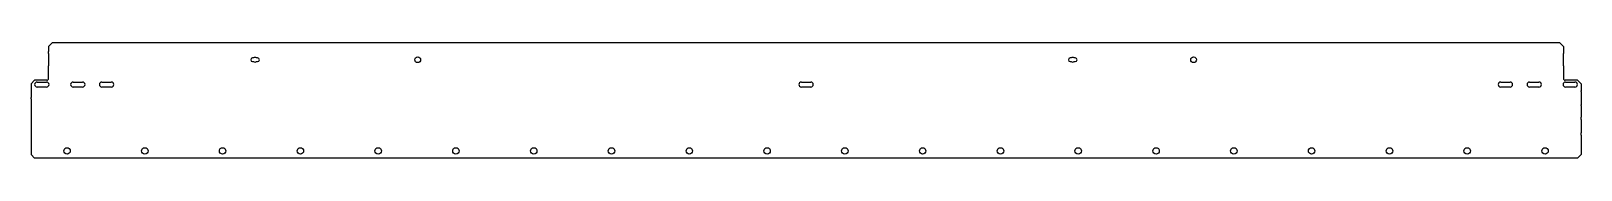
# Model space of a CAD drawing. Header units: millimetres. Extents: x -1110 to 1043, y 175 to 336.
import ezdxf

# ---------------------------------------------------------------- set-up
doc = ezdxf.new("R2010")
doc.units = ezdxf.units.MM
doc.layers.add('CALHA_DE_FIAÇÃO_', color=7, linetype='Continuous')
doc.layers.add('Default', color=7, linetype='Continuous')

# ---------------------------------------------------------------- blocks, each defined once
blk = doc.blocks.new('SE')
at = {"layer": 'CALHA_DE_FIAÇÃO_', "color": 7, "linetype": 'Continuous'}
for p, q in [((-1080.9, 335.6), (-1085.9, 330.6)), ((-1085.9, 330.6), (-1085.9, 323.6)), ((-1085.9, 320.6), (-1085.9, 323.6)), ((1013.1, 335.6), (-1080.9, 335.6)), ((1018.1, 330.6), (1013.1, 335.6)), ((1018.1, 330.6), (1018.1, 323.6)), ((1018.1, 323.6), (1018.1, 320.6)), ((-1085.9, 320.6), (-1085.9, 303.6)), ((-1085.9, 300.6), (-1085.9, 303.6)), ((-801.3, 314.6), (-802.7, 314.6)), ((-802.7, 309.6), (-801.3, 309.6)), ((-795.7, 314.6), (-797.1, 314.6)), ((-797.1, 309.6), (-795.7, 309.6)), ((334.5, 314.6), (333.1, 314.6)), ((333.1, 309.6), (334.5, 309.6)), ((340.1, 314.6), (338.6, 314.6)), ((338.6, 309.6), (340.1, 309.6)), ((1018.1, 303.6), (1018.1, 320.6)), ((1018.1, 303.6), (1018.1, 300.6)), ((-1105.4, 283.6), (-1110.4, 278.6)), ((-1088.5, 283.6), (-1105.4, 283.6)), ((-1101.9, 281.1), (-1088.9, 281.1)), ((-1085.9, 286.2), (-1085.9, 300.6)), ((-1051.9, 281.1), (-1038.9, 281.1)), ((-1011.9, 281.1), (-998.9, 281.1)), ((-40.4, 281.1), (-27.4, 281.1)), ((931.1, 281.1), (944.1, 281.1)), ((971.1, 281.1), (984.1, 281.1)), ((1018.1, 300.6), (1018.1, 286.2)), ((1037.6, 283.6), (1020.7, 283.6)), ((1021.1, 281.1), (1034.1, 281.1)), ((1042.6, 278.6), (1037.6, 283.6)), ((-1110.4, 278.6), (-1110.4, 268.7)), ((-1110.4, 268.7), (-1110.4, 267.8)), ((-1110.4, 267.8), (-1110.4, 259.5)), ((-1110.4, 257.5), (-1110.4, 259.5)), ((-1088.9, 274.1), (-1101.9, 274.1)), ((-1038.9, 274.1), (-1051.9, 274.1)), ((-998.9, 274.1), (-1011.9, 274.1)), ((-27.4, 274.1), (-40.4, 274.1)), ((944.1, 274.1), (931.1, 274.1)), ((984.1, 274.1), (971.1, 274.1)), ((1034.1, 274.1), (1021.1, 274.1)), ((1042.6, 278.6), (1042.6, 268.7)), ((1042.6, 267.8), (1042.6, 268.7)), ((1042.6, 267.8), (1042.6, 259.5)), ((1042.6, 259.5), (1042.6, 257.5)), ((-1110.4, 257.5), (-1110.4, 249.2)), ((-1110.4, 249.2), (-1110.4, 248.3)), ((-1110.4, 248.3), (-1110.4, 232.1)), ((1042.6, 257.5), (1042.6, 249.2)), ((1042.6, 248.3), (1042.6, 249.2)), ((1042.6, 248.3), (1042.6, 232.1)), ((-1110.4, 232.1), (-1110.4, 229.1)), ((-1110.4, 229.1), (-1110.4, 210.1)), ((1042.6, 229.1), (1042.6, 232.1)), ((1042.6, 229.1), (1042.6, 210.1)), ((-1110.4, 210.1), (-1110.4, 207.1)), ((-1110.4, 207.1), (-1110.4, 180.1)), ((1042.6, 207.1), (1042.6, 210.1)), ((1042.6, 207.1), (1042.6, 180.1)), ((-1110.4, 180.1), (-1105.4, 175.1)), ((1037.6, 175.1), (-1105.4, 175.1)), ((1037.6, 175.1), (1042.6, 180.1))]:
    blk.add_line(p, q, dxfattribs=at)
for centre, radius in [((-573.3, 312.1), 4), ((504.4, 312.1), 4), ((-1060.4, 185.1), 4.5), ((-952.4, 185.1), 4.5), ((-844.3, 185.1), 4.5), ((-736.3, 185.1), 4.5), ((-628.2, 185.1), 4.5), ((-520.2, 185.1), 4.5), ((-412.1, 185.1), 4.5), ((-304.1, 185.1), 4.5), ((-196, 185.1), 4.5), ((-88, 185.1), 4.5), ((20.1, 185.1), 4.5), ((128.1, 185.1), 4.5), ((236.2, 185.1), 4.5), ((344.2, 185.1), 4.5), ((452.3, 185.1), 4.5), ((560.4, 185.1), 4.5), ((668.4, 185.1), 4.5), ((776.5, 185.1), 4.5), ((884.5, 185.1), 4.5), ((992.6, 185.1), 4.5)]:
    blk.add_circle(centre, radius, dxfattribs=at)
for centre, radius, start, end in [((-802.7, 312.1), 2.5, 90, 270), ((-799.2, 312.1), 3.25, 50.2849, 129.7151), ((-799.2, 312.1), 3.25, 230.2849, 309.7151), ((-795.7, 312.1), 2.5, 270, 90), ((333.1, 312.1), 2.5, 90, 270), ((336.6, 312.1), 3.25, 50.2849, 129.7151), ((336.6, 312.1), 3.25, 230.2849, 309.7151), ((340.1, 312.1), 2.5, 270, 90), ((-1101.9, 277.6), 3.5, 90, 270), ((-1088.9, 277.6), 3.5, 270, 90), ((-1088.5, 286.2), 2.6, 270, 0), ((-1051.9, 277.6), 3.5, 90, 270), ((-1038.9, 277.6), 3.5, 270, 90), ((-1011.9, 277.6), 3.5, 90, 270), ((-998.9, 277.6), 3.5, 270, 90), ((-40.4, 277.6), 3.5, 90, 270), ((-27.4, 277.6), 3.5, 270, 90), ((931.1, 277.6), 3.5, 90, 270), ((944.1, 277.6), 3.5, 270, 90), ((971.1, 277.6), 3.5, 90, 270), ((984.1, 277.6), 3.5, 270, 90), ((1021.1, 277.6), 3.5, 90, 270), ((1020.7, 286.2), 2.6, 180, 270), ((1034.1, 277.6), 3.5, 270, 90)]:
    blk.add_arc(centre, radius, start, end, dxfattribs=at)

msp = doc.modelspace()

# ---------------------------------------------------------------- block references
at = {"layer": 'Default'}
msp.add_blockref('SE', (0, 0), dxfattribs=at)

doc.saveas('drawing.dxf')
